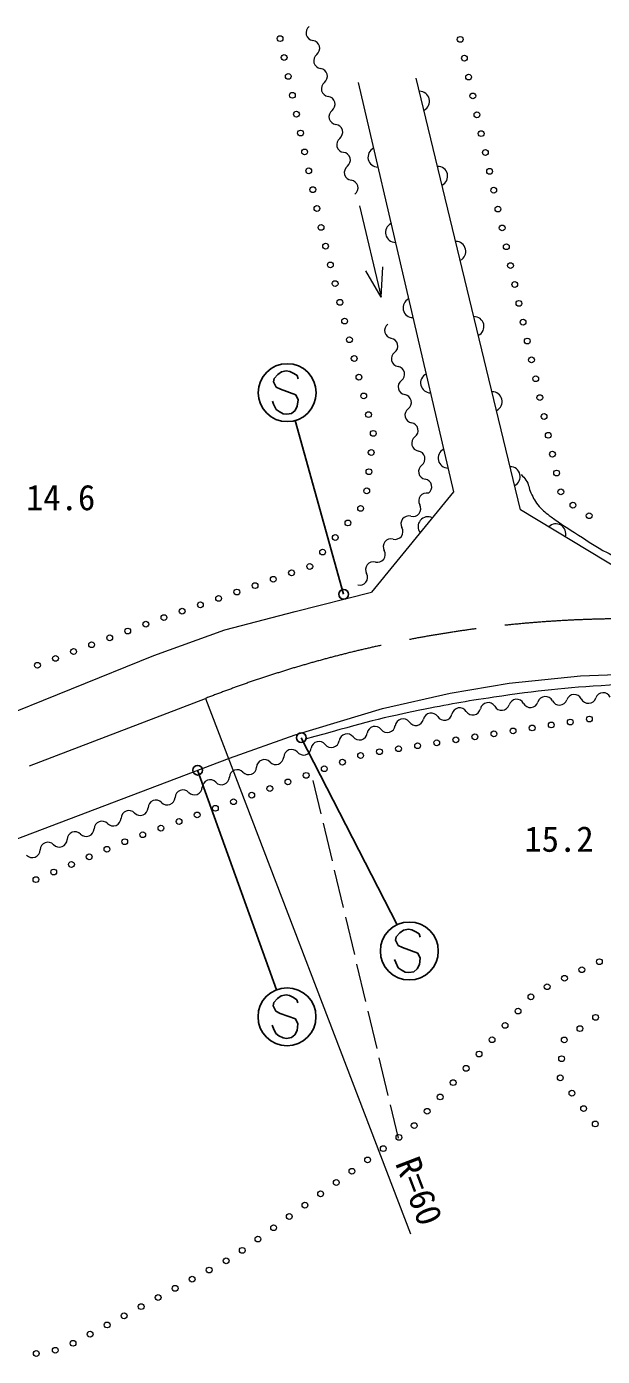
# Model space of a CAD drawing. Units: millimetres, scale not verified. Extents: x 40000 to 680000, y 20000 to 380000.
# Drawn here: x 306780 to 336590, y 260317 to 329163 of the extents above; entities that cross this region are included whole.
import ezdxf
from ezdxf.enums import TextEntityAlignment as Align

# ---------------------------------------------------------------- set-up
doc = ezdxf.new("R2010")
doc.units = ezdxf.units.MM
doc.header["$LTSCALE"] = 1000
doc.linetypes.add('CHAIN', pattern=[18.5, 12, -1.5, 3.5, -1.5])
for name, color, linetype, lineweight in [('M-BMK', 2, 'CHAIN', 13), ('M-STR-HTXT', 7, 'Continuous', 13), ('M-STR-STRC', 7, 'Continuous', 25), ('M-WORK', 1, 'Continuous', 13)]:
    doc.layers.add(name, color=color, linetype=linetype, lineweight=lineweight)
doc.styles.add('ＭＳ ゴシック', font='')
doc.styles.get('ＭＳ ゴシック').set_extended_font_data('MS Gothic')

msp = doc.modelspace()

# ---------------------------------------------------------------- linework, layer by layer
at = {"layer": 'M-BMK'}
msp.add_line((289646, 284271), (316045, 294382), dxfattribs=at)
msp.add_arc((337903, 238505), 60000, 84.6262, 111.36434, dxfattribs=at)
at = {"layer": 'M-STR-HTXT'}
msp.add_line((316045, 294382), (326660, 266667), dxfattribs=at)
at = {"layer": 'M-STR-STRC'}
for p, q in [((319978, 311288), (319781, 311149)), ((320227, 311338), (319978, 311288)), ((320401, 311314), (320227, 311338)), ((320617, 311205), (320401, 311314)), ((320782, 311093), (320617, 311205)), ((319589, 310941), (319565, 310770)), ((319565, 310770), (319693, 310497)), ((319781, 311149), (319589, 310941)), ((320833, 310926), (320782, 311093)), ((319693, 310497), (319919, 310387)), ((319919, 310387), (320718, 310104)), ((320718, 310104), (320838, 309845)), ((320838, 309845), (320794, 309504)), ((319568, 309608), (319510, 309773)), ((319694, 309342), (319568, 309608)), ((319849, 309231), (319694, 309342)), ((320068, 309119), (319849, 309231)), ((320500, 309136), (320249, 309093)), ((320687, 309280), (320500, 309136)), ((320794, 309504), (320687, 309280)), ((320249, 309093), (320068, 309119)), ((323193, 299773), (320693, 308771)), ((321002, 292350), (325960, 282664)), ((315636, 290667), (319719, 279300)), ((326297, 282382), (326101, 282243)), ((326546, 282432), (326297, 282382)), ((326720, 282408), (326546, 282432)), ((326937, 282299), (326720, 282408)), ((327101, 282187), (326937, 282299)), ((325908, 282035), (325884, 281864)), ((325884, 281864), (326013, 281591)), ((326101, 282243), (325908, 282035)), ((326013, 281591), (326239, 281481)), ((327153, 282020), (327101, 282187)), ((326239, 281481), (327037, 281198)), ((327037, 281198), (327158, 280939)), ((327158, 280939), (327113, 280598)), ((325888, 280702), (325829, 280867)), ((326014, 280436), (325888, 280702)), ((326169, 280325), (326014, 280436)), ((326388, 280213), (326169, 280325)), ((326568, 280187), (326388, 280213)), ((326820, 280230), (326568, 280187)), ((327007, 280374), (326820, 280230)), ((327113, 280598), (327007, 280374)), ((319768, 278839), (319575, 278631)), ((319965, 278978), (319768, 278839)), ((320214, 279028), (319965, 278978)), ((320387, 279004), (320214, 279028)), ((320604, 278895), (320387, 279004)), ((320769, 278783), (320604, 278895)), ((319575, 278631), (319551, 278461)), ((319551, 278461), (319680, 278187)), ((319680, 278187), (319906, 278077)), ((320820, 278616), (320769, 278783)), ((319555, 277298), (319496, 277463)), ((319906, 278077), (320705, 277794)), ((320705, 277794), (320825, 277535)), ((320825, 277535), (320780, 277194)), ((319681, 277032), (319555, 277298)), ((319836, 276922), (319681, 277032)), ((320055, 276809), (319836, 276922)), ((320236, 276784), (320055, 276809)), ((320487, 276827), (320236, 276784)), ((320674, 276971), (320487, 276827)), ((320780, 277194), (320674, 276971))]:
    msp.add_line(p, q, dxfattribs=at)
for centre, radius in [((320275, 310211), 1500), ((323193, 299773), 250), ((321002, 292350), 250), ((315636, 290667), 250), ((326594, 281305), 1500), ((320262, 277901), 1500)]:
    msp.add_circle(centre, radius, dxfattribs=at)
at = {"layer": 'M-WORK'}
for p, q in [((324011, 319877), (325136, 315163)), ((325136, 315163), (325226, 316726)), ((325136, 315163), (324350, 316517)), ((321607, 290124), (322014, 288413)), ((322130, 287927), (322593, 285981)), ((322709, 285495), (323172, 283549)), ((323288, 283063), (323751, 281117)), ((323866, 280631), (324330, 278685)), ((324445, 278198), (324909, 276253)), ((325024, 275766), (325487, 273821)), ((325603, 273334), (326010, 271623))]:
    msp.add_line(p, q, dxfattribs=at)
for points in [[(337668, 300940), (332355, 304142), (326955, 326500)], [(323947, 326271), (328890, 305074), (324629, 299885)], [(304826, 293151), (313363, 296599), (317046, 297936), (320681, 298874), (324629, 299885)], [(295539, 283033), (317284, 291293), (320687, 292497), (325214, 293857), (328709, 294654), (331758, 295170), (335464, 295546), (338255, 295663), (342219, 295640), (346909, 295335), (367983, 293564), (388213, 292192)]]:
    msp.add_lwpolyline(points, dxfattribs=at)
for centre in [(319903, 328539), (329230, 328503), (320115, 327562), (329447, 327527), (320327, 326584), (329664, 326551), (320539, 325607), (329881, 325574), (320751, 324630), (330098, 324598), (320963, 323653), (330315, 323622), (321175, 322675), (330532, 322646), (321387, 321698), (330749, 321670), (321599, 320721), (330966, 320693), (321812, 319744), (331183, 319717), (322024, 318766), (331400, 318741), (322259, 317795), (331617, 317765), (322506, 316826), (331834, 316789), (322753, 315857), (332051, 315813), (323000, 314888), (332268, 314836), (323247, 313919), (332485, 313860), (323495, 312950), (332702, 312884), (323742, 311981), (332919, 311908), (323989, 311012), (333136, 310932), (324236, 310043), (333353, 309956), (324483, 309074), (333570, 308979), (324730, 308105), (333787, 308003), (324622, 307112), (334004, 307027), (324505, 306119), (334221, 306051), (324388, 305126), (334438, 305075), (324075, 304220), (335066, 304384), (323419, 303466), (335905, 303839), (322762, 302712), (322105, 301958), (320498, 300883), (321441, 301214), (318610, 300221), (319554, 300552), (316723, 299559), (317667, 299890), (314836, 298898), (315779, 299228), (312952, 298226), (313892, 298567), (311082, 297517), (312017, 297871), (309212, 296808), (310147, 297162), (307342, 296099), (308277, 296453), (334930, 293161), (335918, 293314), (330977, 292546), (331965, 292700), (332954, 292853), (333942, 293007), (326037, 291777), (327025, 291931), (328013, 292085), (329001, 292239), (329989, 292392), (323132, 291082), (324072, 291424), (325049, 291624), (321253, 290399), (322193, 290741), (319373, 289716), (320313, 290058), (317493, 289033), (318433, 289375), (315613, 288350), (316553, 288692), (313734, 287667), (314674, 288008), (311861, 286965), (312794, 287325), (310942, 286572), (309103, 285786), (310022, 286179), (307264, 285000), (308183, 285393), (336435, 280751), (335527, 280334), (333730, 279456), (334629, 279895), (332893, 278934), (332222, 278194), (331550, 277453), (336238, 277869), (330878, 276712), (334615, 276701), (335427, 277285), (330206, 275971), (334480, 275729), (329535, 275231), (334410, 274740), (328863, 274490), (335015, 273943), (328191, 273749), (327519, 273008), (335619, 273147), (326848, 272267), (336224, 272350), (326058, 271658), (324437, 270488), (325248, 271073), (323626, 269903), (322815, 269317), (322004, 268732), (321193, 268147), (319571, 266977), (320382, 267562), (318760, 266392), (317949, 265807), (317111, 265265), (315351, 264316), (316231, 264790), (314470, 263841), (312710, 262893), (313590, 263367), (311829, 262418), (310069, 261469), (310949, 261944), (309188, 260995), (307283, 260467), (308268, 260636)]:
    msp.add_circle(centre, 150, dxfattribs=at)
for centre, radius, start, end in [((321653, 328843), 406, 127.94397, 262.70424), ((321550, 328037), 406, 307.94397, 82.70424), ((322050, 327397), 406, 127.94397, 262.70424), ((321946, 326591), 406, 307.94397, 82.70424), ((322446, 325950), 406, 127.94397, 262.70424), ((327128, 325303), 512, 296.25963, 90.89886), ((322343, 325144), 406, 307.94397, 82.70424), ((322842, 324503), 406, 127.94397, 262.70424), ((322739, 323697), 406, 307.94397, 82.70424), ((323239, 323057), 406, 127.94397, 262.70424), ((323136, 322251), 406, 307.94397, 82.70424), ((324965, 322401), 512, 115.80689, 270.44612), ((323635, 321610), 406, 127.94397, 262.70424), ((328067, 321415), 512, 296.25963, 90.89886), ((323532, 320804), 406, 307.94397, 82.70424), ((325873, 318506), 512, 115.80689, 270.44612), ((329007, 317527), 512, 296.25963, 90.89886), ((326782, 314610), 512, 115.80689, 270.44612), ((329946, 313639), 512, 296.25963, 90.89886), ((325722, 313426), 406, 126.159, 260.91927), ((325594, 312623), 406, 306.159, 80.91927), ((326073, 311967), 406, 126.159, 260.91927), ((325945, 311165), 406, 306.159, 80.91927), ((326424, 310509), 406, 126.159, 260.91927), ((327690, 310715), 512, 115.80689, 270.44612), ((326296, 309707), 406, 306.159, 80.91927), ((330885, 309751), 512, 296.25963, 90.89886), ((326776, 309051), 406, 126.159, 260.91927), ((326647, 308248), 406, 306.159, 80.91927), ((327127, 307592), 406, 126.159, 260.91927), ((326998, 306790), 406, 306.159, 80.91927), ((328599, 306819), 512, 115.80689, 270.44612), ((327478, 306134), 406, 126.159, 260.91927), ((331824, 305863), 512, 296.25963, 90.89886), ((327350, 305332), 406, 306.159, 80.91927), ((327484, 304611), 406, 74.94961, 209.70988), ((326778, 304209), 406, 254.94961, 29.70988), ((326567, 303424), 406, 74.94961, 209.70988), ((327559, 303276), 512, 63.29123, 217.93046), ((325861, 303021), 406, 254.94961, 29.70988), ((334184, 302909), 512, 341.60516, 136.24439), ((325651, 302237), 406, 74.94961, 209.70988), ((324945, 301834), 406, 254.94961, 29.70988), ((324734, 301049), 406, 74.94961, 209.70988), ((324028, 300647), 406, 254.94961, 29.70988), ((336631, 294272), 406, 26.18788, 160.94815), ((330675, 293759), 406, 33.06094, 167.82121), ((331374, 294172), 406, 208.04909, 342.80936), ((332150, 293932), 406, 28.04909, 162.80936), ((332867, 294314), 406, 208.04909, 342.80936), ((333643, 294074), 406, 28.04909, 162.80936), ((334366, 294444), 406, 206.18788, 340.94815), ((335134, 294179), 406, 26.18788, 160.94815), ((335863, 294537), 406, 206.18788, 340.94815), ((326268, 292917), 406, 37.65155, 172.41182), ((326930, 293387), 406, 213.06094, 347.82121), ((327725, 293216), 406, 33.06094, 167.82121), ((328405, 293659), 406, 213.06094, 347.82121), ((329200, 293488), 406, 33.06094, 167.82121), ((329881, 293931), 406, 213.06094, 347.82121), ((324820, 292528), 406, 37.65155, 172.41182), ((325463, 293025), 406, 217.65155, 352.41182), ((321922, 291750), 406, 37.65155, 172.41182), ((322565, 292247), 406, 217.65155, 352.41182), ((323371, 292139), 406, 37.65155, 172.41182), ((324014, 292636), 406, 217.65155, 352.41182), ((319686, 291364), 406, 223.0134, 357.77367), ((320498, 291332), 406, 43.0134, 177.77367), ((321117, 291858), 406, 217.65155, 352.41182), ((317686, 290287), 406, 43.0134, 177.77367), ((318280, 290841), 406, 223.0134, 357.77367), ((319092, 290810), 406, 43.0134, 177.77367), ((316280, 289764), 406, 43.0134, 177.77367), ((316874, 290318), 406, 223.0134, 357.77367), ((314062, 289273), 406, 223.0134, 357.77367), ((314874, 289241), 406, 43.0134, 177.77367), ((315468, 289796), 406, 223.0134, 357.77367), ((312076, 288167), 406, 43.97931, 178.73958), ((312661, 288732), 406, 223.97931, 358.73958), ((313473, 288714), 406, 43.97931, 178.73958), ((310679, 287621), 406, 43.97931, 178.73958), ((311264, 288185), 406, 223.97931, 358.73958), ((309282, 287075), 406, 43.97931, 178.73958), ((309867, 287639), 406, 223.97931, 358.73958), ((307073, 286546), 406, 223.97931, 358.73958), ((307885, 286528), 406, 43.97931, 178.73958), ((308470, 287093), 406, 223.97931, 358.73958)]:
    msp.add_arc(centre, radius, start, end, dxfattribs=at)
for points, knots in [([(332380, 305967), (332503, 305856), (332544, 305805), (332630, 305686), (332792, 305462), (332772, 305278), (332891, 305029), (333031, 304738), (333101, 304560), (333318, 304320), (333532, 304085), (333681, 303981), (333933, 303789), (334463, 303385), (334789, 303199), (335351, 302840), (335923, 302475), (336230, 302246), (336831, 301933), (336986, 301853), (337071, 301797), (337238, 301746), (337617, 301629), (337846, 301627), (338239, 301568), (339299, 301410), (339902, 301387), (340970, 301287), (342299, 301162), (343047, 301130), (344378, 301037), (346902, 300859), (348318, 300781), (350841, 300599), (352324, 300492), (352790, 300458), (354636, 300317)], [0, 0, 0, 0, 1, 1, 1, 2, 2, 2, 3, 3, 3, 4, 4, 4, 5, 5, 5, 6, 6, 6, 7, 7, 7, 8, 8, 8, 9, 9, 9, 10, 10, 10, 11, 11, 11, 12, 12, 12, 12]), ([(355514, 292709), (358454, 292369), (359238, 292265), (361635, 292086), (363347, 291958), (364305, 291865), (366021, 291828), (366507, 291817), (366791, 291785), (367264, 291898), (367392, 291929), (367473, 291963), (367556, 292065), (367644, 292172), (367682, 292251), (367702, 292388), (367729, 292570), (367787, 292723), (367660, 292857), (367569, 292954), (367484, 292970), (367358, 293014), (366949, 293155), (366692, 293125), (366264, 293180), (365150, 293325), (364516, 293316), (363397, 293410), (361528, 293566), (360481, 293661), (358612, 293816), (354983, 294117), (352951, 294297), (349319, 294567), (346663, 294764), (345178, 294931), (342517, 295036), (340345, 295121), (339121, 295197), (336951, 295067), (334603, 294927), (333289, 294781), (330962, 294442), (329465, 294223), (328630, 294068), (327147, 293769), (324800, 293296), (324019, 293050), (321205, 292268)], [0, 0, 0, 0, 1, 1, 1, 2, 2, 2, 3, 3, 3, 4, 4, 4, 5, 5, 5, 6, 6, 6, 7, 7, 7, 8, 8, 8, 9, 9, 9, 10, 10, 10, 11, 11, 11, 12, 12, 12, 13, 13, 13, 14, 14, 14, 15, 15, 15, 16, 16, 16, 16])]:
    msp.add_open_spline(points, degree=3, knots=knots, dxfattribs=at)

# ---------------------------------------------------------------- texts
at = {"layer": 'M-STR-HTXT', "style": 'ＭＳ ゴシック'}
msp.add_text('R=60', height=1320, rotation=290.957, dxfattribs=at).set_placement((327105, 268882), align=Align.MIDDLE_CENTER)
at = {"layer": 'M-WORK', "style": 'ＭＳ ゴシック'}
for s, p in [('14.6', (308541, 304784)), ('15.2', (334344, 287102))]:
    msp.add_text(s, height=1320, dxfattribs=at).set_placement(p, align=Align.MIDDLE_CENTER)

doc.saveas('drawing.dxf')
